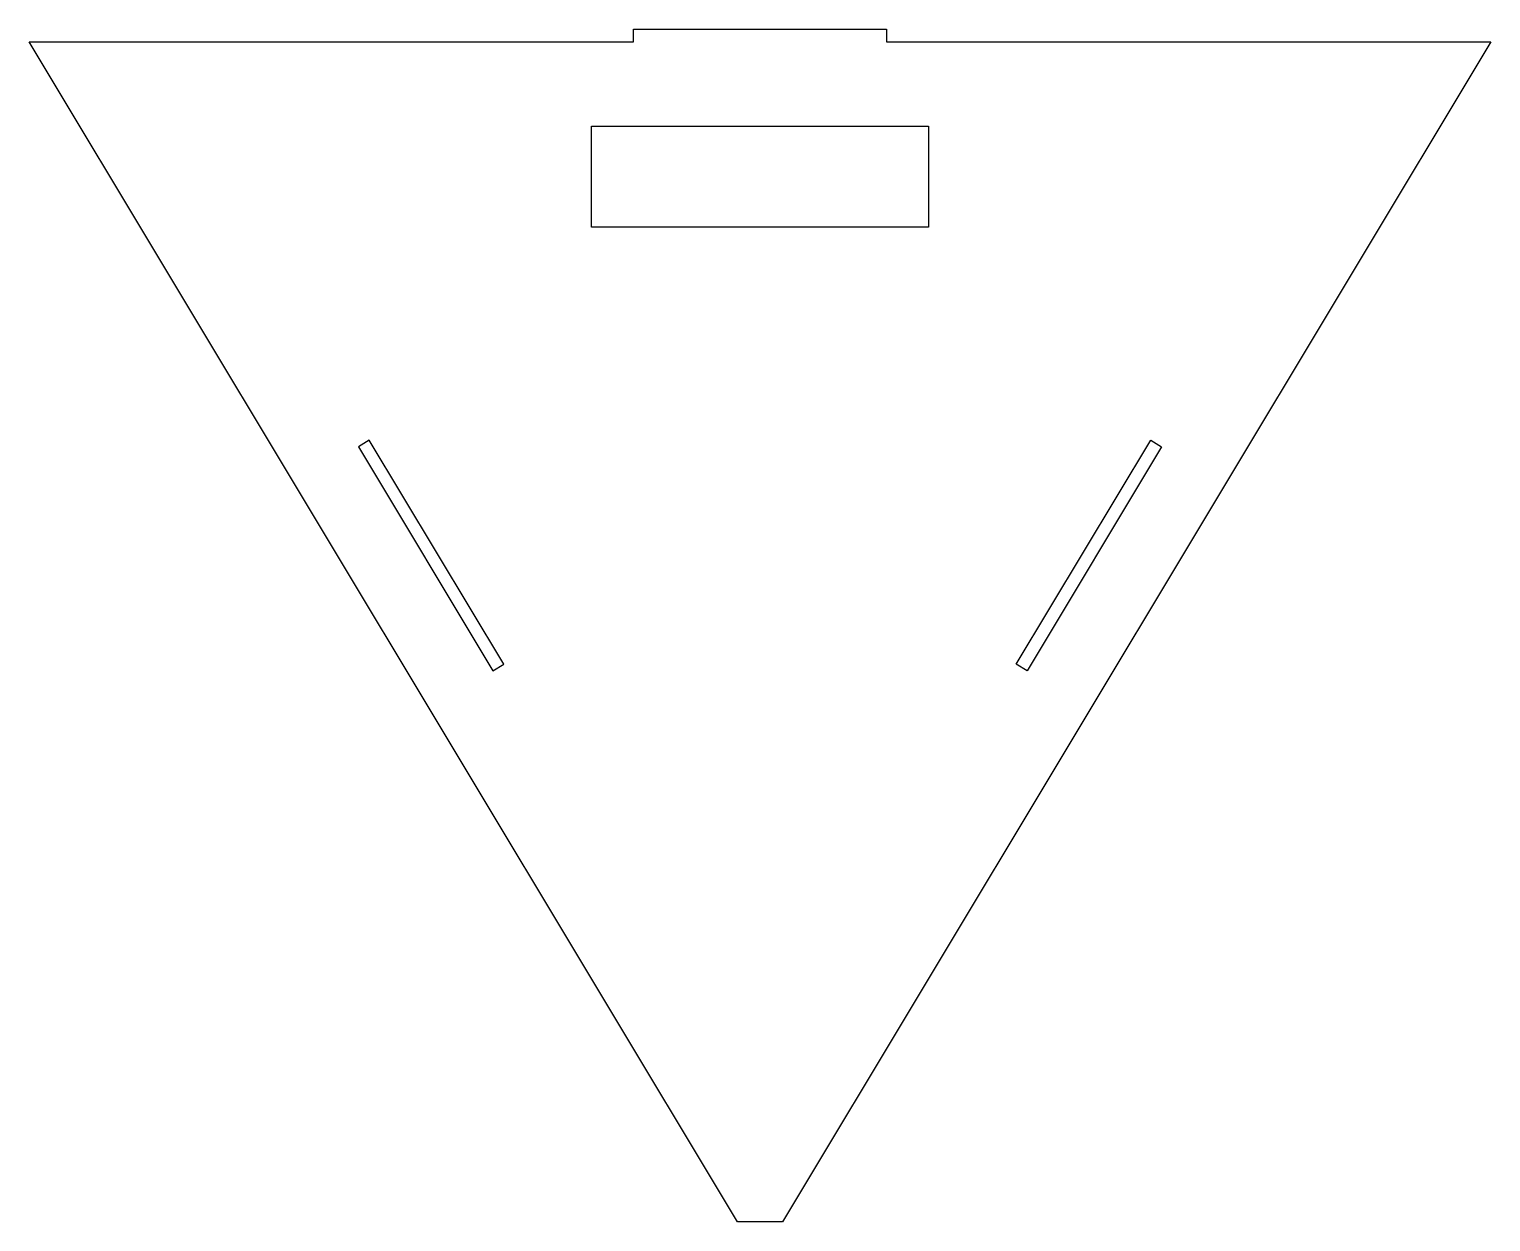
# Model space of a CAD drawing. Extents: x -173 to 173, y -280 to 3.
import ezdxf

# ---------------------------------------------------------------- set-up
doc = ezdxf.new("R2010")
doc.units = 0
doc.layers.add('CUT', color=7, linetype='CONTINUOUS')

msp = doc.modelspace()

# ---------------------------------------------------------------- linework, layer by layer
at = {"layer": 'CUT'}
for points in [[(-173.324, 0), (-30, 0), (-30, 3), (30, 3), (30, 0), (173.324, 0), (5.324, -280), (-5.324, -280)], [(-40, -20), (40, -20), (40, -44), (-40, -44)], [(-60.796, -147.701), (-92.695, -94.537), (-95.267, -96.08), (-63.369, -149.245)], [(60.796, -147.701), (92.695, -94.537), (95.267, -96.08), (63.369, -149.245)]]:
    msp.add_lwpolyline(points, close=True, dxfattribs=at)

doc.saveas('drawing.dxf')
